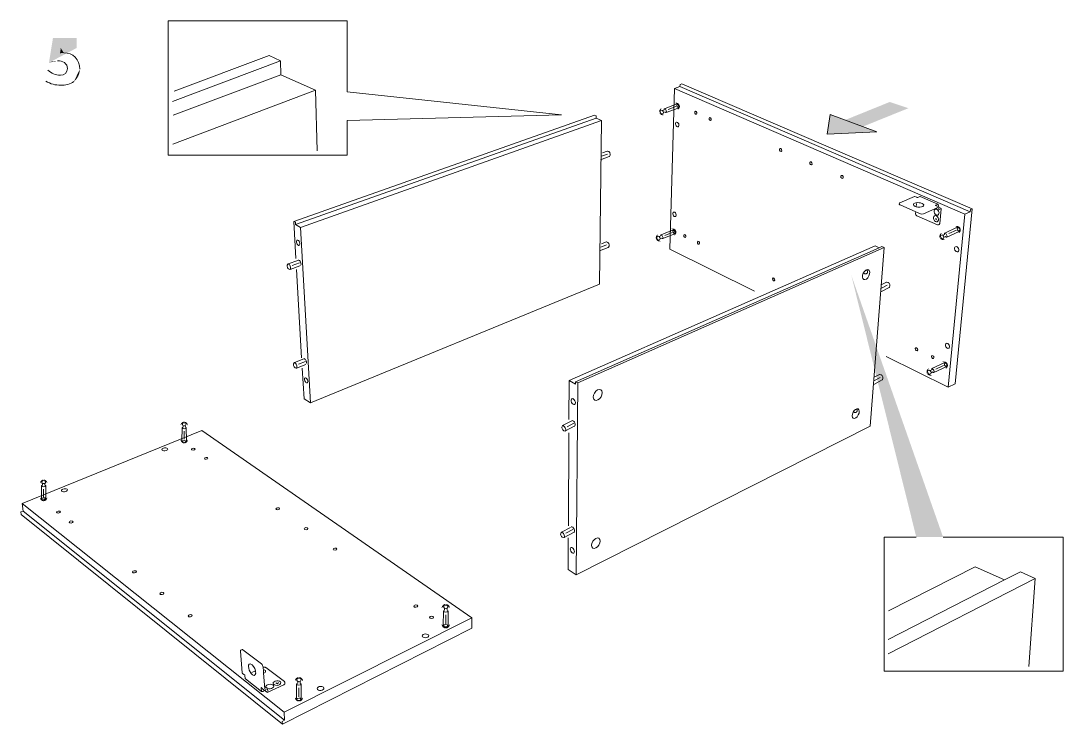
# Model space of a CAD drawing. Header units: metres. Extents: x -11.5 to 7.4, y -3.8 to 5.9.
# Drawn here: x 4.654 to 5.293, y 1.226 to 1.657 of the extents above; entities that cross this region are included whole.
import ezdxf

# ---------------------------------------------------------------- set-up
doc = ezdxf.new("R2010")
doc.units = ezdxf.units.M
doc.header["$MEASUREMENT"] = 0
for name, color, linetype, lineweight in [('PDF6_Geometry_Num_Penna__1_Num_Penna__255', 255, 'Continuous', 18), ('PDF6_Geometry_Num_Penna__7_Num_Penna__7', 7, 'Continuous', 18), ('PDF6_Solid Fills_Num_Penna__1_Num_Penna__255', 255, 'Continuous', 18), ('PDF6_Solid Fills_Num_Penna__7_Num_Penna__7', 7, 'Continuous', 18)]:
    doc.layers.add(name, color=color, linetype=linetype, lineweight=lineweight)

msp = doc.modelspace()

# ---------------------------------------------------------------- hatches: boundary and pattern name
at = {"layer": 'PDF6_Geometry_Num_Penna__1_Num_Penna__255', "linetype": 'Continuous', "lineweight": 18}
for points in [[(5.04656, 1.60338, 0.414468), (5.04529, 1.60047)], [(5.0577, 1.60534, 0.414021), (5.0548, 1.60661)], [(5.05643, 1.60243, 0.414285), (5.0577, 1.60534)], [(5.04529, 1.60047, 0.414318), (5.0482, 1.5992)], [(5.0555, 1.52825, 0.414413), (5.05256, 1.52944)], [(5.0543, 1.52531, 0.414133), (5.0555, 1.52825)], [(5.21821, 1.52698, 0.414461), (5.21709, 1.52384)], [(5.22973, 1.52982, 0.414172), (5.2266, 1.53094)], [(5.22861, 1.52669, 0.414223), (5.22973, 1.52982)], [(5.04441, 1.52602, 0.414402), (5.04321, 1.52308)], [(5.04321, 1.52308, 0.414671), (5.04615, 1.52188)], [(5.21709, 1.52384, 0.414004), (5.22022, 1.52272)], [(5.2103, 1.44391, 0.414368), (5.20918, 1.44078)], [(5.22183, 1.44676, 0.413911), (5.21869, 1.44788)], [(5.22071, 1.44362, 0.414461), (5.22183, 1.44676)], [(5.20918, 1.44078, 0.414317), (5.21232, 1.43966)], [(4.75412, 1.4112, 0.41443), (4.75187, 1.40896)], [(4.75636, 1.40896, 0.41443), (4.75412, 1.4112)], [(4.75187, 1.40011, 0.414317), (4.75412, 1.39787)], [(4.75412, 1.39787, 0.414317), (4.75636, 1.40011)], [(4.66797, 1.37572, 0.414544), (4.66572, 1.37348)], [(4.67021, 1.37348, 0.414544), (4.66797, 1.37572)], [(4.66572, 1.36464, 0.41443), (4.66797, 1.3624)], [(4.66797, 1.3624, 0.41443), (4.67021, 1.36464)], [(4.91437, 1.29944, 0.414397), (4.91184, 1.29691)], [(4.91689, 1.29691, 0.414478), (4.91437, 1.29944)], [(4.91184, 1.28696, 0.414296), (4.91437, 1.28443)], [(4.91437, 1.28443, 0.414378), (4.91689, 1.28696)], [(4.82441, 1.25464, 0.414296), (4.82189, 1.25212)], [(4.82694, 1.25212, 0.414378), (4.82441, 1.25464)], [(4.82189, 1.24216, 0.414296), (4.82441, 1.23963)], [(4.82441, 1.23963, 0.414378), (4.82694, 1.24216)]]:
    msp.add_hatch(color=255, dxfattribs=at).paths.add_polyline_path(points)
at = {"layer": 'PDF6_Geometry_Num_Penna__7_Num_Penna__7', "linetype": 'Continuous', "lineweight": 18}
for points in [[(4.68811, 1.64025), (4.68811, 1.64636), (4.67366, 1.64636), (4.67123, 1.63129)], [(4.67654, 1.63243, 0.109663), (4.67123, 1.63129)], [(4.68656, 1.61979, 0.22598), (4.69014, 1.62731)]]:
    msp.add_hatch(color=7, dxfattribs=at).paths.add_polyline_path(points)
at = {"layer": 'PDF6_Solid Fills_Num_Penna__1_Num_Penna__255', "linetype": 'Continuous', "lineweight": 18}
msp.add_hatch(color=255, dxfattribs=at).paths.add_polyline_path([(5.21907, 1.34048), (5.16283, 1.50109), (5.20266, 1.34048)])
at = {"layer": 'PDF6_Solid Fills_Num_Penna__7_Num_Penna__7', "linetype": 'Continuous', "lineweight": 18}
for points in [[(4.6803, 1.63726), (4.67849, 1.64025), (4.67801, 1.63708)], [(5.15498, 1.59448), (5.16638, 1.59065), (5.19787, 1.60339), (5.18646, 1.60722)], [(5.14812, 1.58745), (5.17851, 1.58883), (5.14985, 1.59958)]]:
    msp.add_hatch(color=7, dxfattribs=at).paths.add_polyline_path(points)

# ---------------------------------------------------------------- linework, layer by layer
at = {"layer": 'PDF6_Geometry_Num_Penna__7_Num_Penna__7', "color": 7, "linetype": 'Continuous', "lineweight": 18, "flags": 128}
for points in [[(4.98531, 1.59937), (4.8539, 1.61349), (4.8539, 1.65695), (4.74421, 1.65695), (4.74421, 1.57467), (4.8539, 1.57467), (4.8539, 1.59578)], [(5.14812, 1.58745), (5.17851, 1.58883), (5.14985, 1.59958)], [(4.79073, 1.25613), (4.79073, 1.25614), (4.79072, 1.25615)], [(4.79097, 1.25614), (4.79101, 1.25611)]]:
    msp.add_lwpolyline(points, close=True, dxfattribs=at)
for points in [[(4.74794, 1.61381), (4.80609, 1.6356), (4.81313, 1.63242)], [(4.74691, 1.60757), (4.81313, 1.63242)], [(4.81334, 1.62391), (4.81313, 1.63242)], [(4.74734, 1.59908), (4.81334, 1.6239)], [(4.8355, 1.57724), (4.8345, 1.6144), (4.81334, 1.62391)], [(5.0579, 1.61793), (5.05786, 1.61669), (5.05452, 1.61551), (5.0517, 1.51696), (5.10355, 1.49122)], [(5.05786, 1.61669), (5.2357, 1.53994)], [(5.0579, 1.61793), (5.05901, 1.61833)], [(5.23694, 1.54178), (5.05901, 1.61833)], [(4.74705, 1.58137), (4.8345, 1.6144)], [(5.05452, 1.61551), (5.23237, 1.53847)], [(5.04844, 1.60306), (5.05586, 1.60599)], [(5.04937, 1.60069), (5.05683, 1.60346)], [(5.05073, 1.6026), (5.05537, 1.60442)], [(4.82119, 1.53401), (5.00548, 1.59913), (5.00654, 1.59864)], [(4.8223, 1.53205), (5.00653, 1.59736)], [(4.8315, 1.42267), (5.00848, 1.49549), (5.00972, 1.5959), (5.00653, 1.59736)], [(5.00653, 1.59736), (5.00654, 1.59864)], [(5.04674, 1.60218), (5.04595, 1.60192)], [(5.04676, 1.59986), (5.04753, 1.60018)], [(5.04728, 1.60196), (5.04825, 1.60236)], [(5.04779, 1.60071), (5.04874, 1.6011)], [(5.00972, 1.5959), (4.82539, 1.53028), (4.8223, 1.53205), (4.82222, 1.53343)], [(5.00908, 1.57174), (5.01452, 1.57369)], [(5.00982, 1.57393), (5.01341, 1.57523)], [(5.20163, 1.54931), (5.19264, 1.54546)], [(5.20185, 1.54932), (5.20179, 1.54933), (5.20171, 1.54933), (5.20163, 1.54931)], [(5.20185, 1.54932), (5.20281, 1.5489), (5.20282, 1.54889), (5.20284, 1.54888), (5.20285, 1.54887), (5.20286, 1.54886)], [(5.20281, 1.5489), (5.20278, 1.54891), (5.20277, 1.54889), (5.20277, 1.54886), (5.20279, 1.54883), (5.20284, 1.54879), (5.20291, 1.54875), (5.20294, 1.54874)], [(5.20286, 1.54886), (5.2029, 1.54881), (5.20294, 1.54874), (5.20307, 1.54868)], [(5.20308, 1.54868), (5.20316, 1.54865), (5.20327, 1.54863), (5.20338, 1.54861), (5.20349, 1.54862), (5.20359, 1.54863), (5.20367, 1.54867), (5.20493, 1.5492)], [(5.20493, 1.5492), (5.20499, 1.54918), (5.20503, 1.54917), (5.20506, 1.54915)], [(5.20499, 1.54918), (5.21587, 1.54445), (5.21462, 1.54391)], [(5.18423, 1.45114), (5.22216, 1.4323), (5.22646, 1.43448), (5.23694, 1.54178)], [(5.21466, 1.54364), (5.21458, 1.54369), (5.21453, 1.54374), (5.21451, 1.54378), (5.21451, 1.54383), (5.21455, 1.54387), (5.21462, 1.54391)], [(5.21614, 1.5431), (5.21534, 1.54345), (5.21526, 1.54347), (5.21517, 1.54349), (5.21509, 1.54351), (5.215, 1.54352), (5.21491, 1.54355), (5.21482, 1.54358)], [(5.2162, 1.54113), (5.21523, 1.54156), (5.21516, 1.5416), (5.2151, 1.54167), (5.21506, 1.54176), (5.21503, 1.54186), (5.21502, 1.54199)], [(5.21621, 1.54387), (5.21622, 1.54399), (5.2162, 1.54411), (5.21618, 1.54422), (5.21613, 1.5443), (5.21607, 1.54436), (5.216, 1.54441), (5.21594, 1.54443), (5.21586, 1.54443)], [(5.21632, 1.54302), (5.21614, 1.5431), (5.21621, 1.54387)], [(5.21648, 1.54262), (5.21648, 1.54273), (5.21647, 1.54283), (5.21643, 1.54292), (5.21638, 1.54299), (5.21632, 1.54302)], [(5.21648, 1.54254), (5.21641, 1.54177), (5.21641, 1.54174), (5.21642, 1.5417), (5.21645, 1.5417), (5.21648, 1.5417)], [(5.21767, 1.54211), (5.2167, 1.54253), (5.21663, 1.54255), (5.21655, 1.54255), (5.21648, 1.54254)], [(5.21648, 1.54115), (5.21734, 1.54152)], [(5.21707, 1.53279), (5.21788, 1.54176)], [(5.21788, 1.54176), (5.21785, 1.54188), (5.21781, 1.54198), (5.21775, 1.54205), (5.21767, 1.54211)], [(5.23237, 1.53847), (5.2357, 1.53994)], [(5.2357, 1.53994), (5.23584, 1.54129)], [(5.23584, 1.54129), (5.23694, 1.54178)], [(4.82119, 1.53401), (4.82222, 1.53343)], [(4.82252, 1.51118), (4.82119, 1.53401)], [(5.21443, 1.53584), (5.21512, 1.53562), (5.21468, 1.53488)], [(5.22217, 1.4323), (5.23237, 1.53847)], [(4.8315, 1.42267), (4.82539, 1.53029)], [(5.04629, 1.52574), (5.05364, 1.52886)], [(5.0486, 1.52534), (5.05319, 1.52727)], [(5.2202, 1.52678), (5.22775, 1.53038)], [(5.22134, 1.52436), (5.22895, 1.5278)], [(5.22263, 1.52647), (5.22735, 1.5287)], [(5.04462, 1.52483), (5.04383, 1.52454)], [(5.04469, 1.5225), (5.04545, 1.52284)], [(5.04516, 1.52462), (5.04612, 1.52504)], [(5.0457, 1.52337), (5.04664, 1.52379)], [(5.04728, 1.5234), (5.05467, 1.52635)], [(5.21848, 1.52574), (5.21767, 1.5254)], [(5.21866, 1.52331), (5.21945, 1.5237)], [(5.21906, 1.52555), (5.22005, 1.52604)], [(5.21968, 1.52427), (5.22065, 1.52475)], [(4.98996, 1.43643), (5.17756, 1.51892), (5.18003, 1.51779)], [(5.18003, 1.51779), (4.99389, 1.43569)], [(5.18294, 1.51788), (4.9952, 1.43494), (4.99432, 1.31726)], [(5.00866, 1.51595), (5.01397, 1.51804)], [(5.00933, 1.51814), (5.01284, 1.51952)], [(5.17438, 1.40843), (5.18294, 1.51788)], [(5.18162, 1.51849), (5.18003, 1.51779)], [(5.18294, 1.51788), (5.18162, 1.51849)], [(4.81777, 1.50797), (4.82362, 1.51008)], [(4.82031, 1.50696), (4.82472, 1.50855)], [(4.81899, 1.50455), (4.82495, 1.5067)], [(4.82606, 1.4503), (4.8229, 1.50458)], [(5.17222, 1.50434), (5.17238, 1.50416), (5.17254, 1.50397), (5.1726, 1.50386), (5.17266, 1.50374), (5.17271, 1.50363), (5.17275, 1.50352), (5.17281, 1.50331), (5.17283, 1.50309), (5.17282, 1.50289), (5.17277, 1.50268), (5.1727, 1.50252), (5.1726, 1.50235), (5.17248, 1.5022), (5.17234, 1.50207), (5.17219, 1.50197), (5.17203, 1.50188), (5.17185, 1.50182), (5.17168, 1.50178), (5.17148, 1.50177), (5.17129, 1.50179), (5.17111, 1.50184), (5.17095, 1.50193), (5.17086, 1.50198), (5.17078, 1.50205), (5.1707, 1.50213), (5.17063, 1.50223), (5.17057, 1.50232), (5.17051, 1.50241), (5.17046, 1.50252), (5.17041, 1.50264)], [(5.18131, 1.49305), (5.18475, 1.49489)], [(5.18089, 1.49072), (5.18609, 1.4935)], [(4.82159, 1.44737), (4.82731, 1.44963)], [(4.8229, 1.44403), (4.82872, 1.44633)], [(4.82413, 1.44645), (4.82844, 1.44815)], [(4.8315, 1.42267), (4.82752, 1.42525), (4.82642, 1.44409)], [(5.21229, 1.44371), (5.21985, 1.44731)], [(5.21343, 1.4413), (5.22104, 1.44473)], [(5.21473, 1.4434), (5.21945, 1.44563)], [(5.17703, 1.43641), (5.18047, 1.43825)], [(5.21058, 1.44267), (5.20977, 1.44234)], [(5.21076, 1.44024), (5.21154, 1.44063)], [(5.21115, 1.44248), (5.21215, 1.44297)], [(5.21178, 1.4412), (5.21274, 1.44168)], [(4.98996, 1.43643), (4.98983, 1.41262)], [(4.98996, 1.43643), (4.99388, 1.4342)], [(4.99388, 1.4342), (4.99389, 1.43569)], [(4.9952, 1.43494), (4.99389, 1.43569)], [(5.17661, 1.43408), (5.18181, 1.43687)], [(5.16603, 1.419), (5.16616, 1.41883), (5.16628, 1.41865), (5.16637, 1.41845), (5.16643, 1.41826), (5.16646, 1.41807), (5.16646, 1.4179), (5.16644, 1.41772), (5.1664, 1.41756), (5.16633, 1.41741), (5.16623, 1.41728), (5.16612, 1.41716), (5.166, 1.41705), (5.16587, 1.41696), (5.16574, 1.41689), (5.16559, 1.41683), (5.16544, 1.4168), (5.16527, 1.41678), (5.1651, 1.41679), (5.16493, 1.41682), (5.16478, 1.41688), (5.16462, 1.41698), (5.16447, 1.41711), (5.16435, 1.41726), (5.16424, 1.41744)], [(4.98598, 1.40876), (4.99158, 1.41176)], [(4.93037, 1.28456), (4.93024, 1.29093), (4.76486, 1.40573), (4.65481, 1.36101)], [(4.75283, 1.40732), (4.75269, 1.39937)], [(4.75301, 1.41006), (4.75303, 1.40923)], [(4.75342, 1.40879), (4.75345, 1.40776)], [(4.75412, 1.40535), (4.75412, 1.40038)], [(4.75478, 1.40881), (4.7548, 1.40775)], [(4.75518, 1.40923), (4.75522, 1.41006)], [(4.75538, 1.40732), (4.7554, 1.39935)], [(4.98772, 1.4055), (4.99342, 1.40854)], [(4.98869, 1.40812), (4.99292, 1.41037)], [(4.98933, 1.3205), (4.99432, 1.31726), (5.17438, 1.40843)], [(4.98978, 1.40441), (4.98948, 1.34731)], [(4.66686, 1.37459), (4.66688, 1.37375)], [(4.66728, 1.37332), (4.6673, 1.37229)], [(4.66863, 1.37333), (4.66865, 1.37228)], [(4.66904, 1.37375), (4.66907, 1.37459)], [(4.66668, 1.37185), (4.66655, 1.3639)], [(4.66797, 1.36988), (4.66797, 1.3649)], [(4.66923, 1.37185), (4.66925, 1.36388)], [(4.93024, 1.29093), (4.81527, 1.23309), (4.65481, 1.36101)], [(4.65481, 1.36101), (4.65541, 1.35642)], [(4.65541, 1.35642), (4.65399, 1.35584)], [(4.65399, 1.35584), (4.65419, 1.35431)], [(4.65419, 1.35431), (4.81423, 1.22573), (4.93037, 1.28456)], [(4.81561, 1.22814), (4.65541, 1.35642)], [(4.98521, 1.34341), (4.99081, 1.3464)], [(4.98695, 1.34014), (4.99266, 1.34318)], [(4.98793, 1.34276), (4.99215, 1.34502)], [(4.98944, 1.33989), (4.98933, 1.3205)], [(5.20266, 1.34048), (5.18298, 1.34048), (5.18298, 1.25821), (5.29267, 1.25821), (5.29267, 1.34048), (5.21907, 1.34048)], [(5.18563, 1.29517), (5.23875, 1.32227), (5.25675, 1.3142)], [(5.26647, 1.3191), (5.25675, 1.3142)], [(5.27553, 1.31507), (5.26647, 1.3191)], [(5.25675, 1.3142), (5.18547, 1.27769)], [(5.27553, 1.31507), (5.18555, 1.2689)], [(5.27161, 1.26099), (5.27553, 1.31507)], [(4.91312, 1.29816), (4.91314, 1.29722)], [(4.91359, 1.29673), (4.91361, 1.29557)], [(4.91512, 1.29675), (4.91513, 1.29556)], [(4.91557, 1.29722), (4.91561, 1.29816)], [(4.91292, 1.29508), (4.91276, 1.28612)], [(4.91437, 1.29286), (4.91437, 1.28725)], [(4.91579, 1.29508), (4.91581, 1.2861)], [(4.78863, 1.27043), (4.78863, 1.2706), (4.78863, 1.27076), (4.78867, 1.2709), (4.78872, 1.27101), (4.78878, 1.2711), (4.78887, 1.27116)], [(4.78968, 1.25714), (4.78863, 1.27043)], [(4.7955, 1.2575), (4.7977, 1.25852)], [(4.80407, 1.26042), (4.80393, 1.26051), (4.80376, 1.26059), (4.80357, 1.26065), (4.80337, 1.26069), (4.80314, 1.26071), (4.80293, 1.26072), (4.8027, 1.2607), (4.80247, 1.26067), (4.80266, 1.25819)], [(4.80407, 1.26042), (4.81549, 1.25179)], [(4.78983, 1.25682), (4.78975, 1.25691), (4.7897, 1.25701), (4.78968, 1.25714)], [(4.7907, 1.25616), (4.78983, 1.25682)], [(4.79073, 1.25613), (4.79082, 1.2561), (4.79092, 1.25608), (4.79103, 1.25609), (4.79111, 1.25599), (4.79118, 1.25588), (4.79124, 1.25575), (4.79127, 1.25562), (4.7913, 1.25551)], [(4.79149, 1.25361), (4.79144, 1.25365), (4.7913, 1.25551)], [(4.80155, 1.24582), (4.79163, 1.25343), (4.79155, 1.25352), (4.79149, 1.25361)], [(4.80266, 1.25819), (4.80275, 1.257)], [(4.80275, 1.257), (4.80344, 1.24737)], [(4.82317, 1.25336), (4.82319, 1.25242)], [(4.82363, 1.25193), (4.82366, 1.25077)], [(4.82516, 1.25195), (4.82518, 1.25076)], [(4.82561, 1.25242), (4.82566, 1.25336)], [(4.80149, 1.24808), (4.80141, 1.24812), (4.80135, 1.24814), (4.80129, 1.24812), (4.80125, 1.24807), (4.80123, 1.24799), (4.80122, 1.24789), (4.80136, 1.24602)], [(4.80136, 1.24603), (4.80139, 1.24604), (4.80146, 1.24592), (4.80155, 1.24582)], [(4.80208, 1.24743), (4.80204, 1.24746), (4.802, 1.24752), (4.80193, 1.24761), (4.80186, 1.24771), (4.80179, 1.2478), (4.80172, 1.24789), (4.80164, 1.24797), (4.80149, 1.24808)], [(4.80155, 1.24582), (4.80166, 1.24575), (4.8018, 1.24572), (4.80194, 1.24572), (4.8021, 1.24574), (4.80225, 1.2458)], [(4.80208, 1.24743), (4.80297, 1.24675)], [(4.80226, 1.2458), (4.8033, 1.2463)], [(4.80378, 1.24637), (4.80366, 1.24638), (4.80354, 1.24637), (4.80341, 1.24634), (4.8033, 1.2463)], [(4.8034, 1.24844), (4.80356, 1.2485), (4.80371, 1.24853), (4.80386, 1.24852), (4.80399, 1.24849), (4.8041, 1.24842)], [(4.80454, 1.24724), (4.8035, 1.24674)], [(4.80398, 1.24603), (4.80389, 1.24612), (4.80382, 1.24623), (4.80378, 1.24637)], [(4.80398, 1.24603), (4.80486, 1.24534)], [(4.8041, 1.24842), (4.80499, 1.24775)], [(4.8052, 1.24733), (4.80529, 1.24606)], [(4.80534, 1.24526), (4.81517, 1.24991), (4.81534, 1.25), (4.81548, 1.25011), (4.81561, 1.25022), (4.81571, 1.25034), (4.81578, 1.25046), (4.81581, 1.25059), (4.81582, 1.25071)], [(4.81026, 1.251), (4.81128, 1.25049), (4.81193, 1.25122)], [(4.81549, 1.2518), (4.81561, 1.25169), (4.81569, 1.25158), (4.81575, 1.25146), (4.81578, 1.25134)], [(4.81578, 1.25134), (4.81582, 1.25071)], [(4.82297, 1.25028), (4.82281, 1.24132)], [(4.82441, 1.24806), (4.82441, 1.24246)], [(4.82583, 1.25028), (4.82586, 1.2413)], [(4.80534, 1.24526), (4.80521, 1.24524), (4.80508, 1.24525), (4.80496, 1.24528), (4.80486, 1.24534)], [(4.81527, 1.23309), (4.81561, 1.22814), (4.81412, 1.22738)], [(4.81412, 1.22738), (4.81424, 1.22573)]]:
    msp.add_lwpolyline(points, dxfattribs=at)
for points in [[(5.01038, 1.57606), (5.01329, 1.57711, -0.209171), (5.01353, 1.5771), (5.0142, 1.57683, -0.114828), (5.01456, 1.57654, -0.087968), (5.01498, 1.57579, -0.087181), (5.01514, 1.57495, -0.116367), (5.01504, 1.5745), (5.0147, 1.57385)], [(5.19264, 1.54546), (5.19253, 1.54541), (5.19244, 1.54534), (5.19238, 1.54528), (5.19234, 1.54521), (5.19232, 1.54514), (5.19227, 1.54456), (5.19228, 1.54448), (5.19231, 1.54439), (5.19237, 1.54432), (5.19246, 1.54424), (5.19257, 1.54416), (5.19271, 1.54411), (5.20231, 1.53988), (5.20224, 1.53896, 0.300175), (5.20309, 1.5374), (5.21558, 1.53189), (5.21571, 1.53185), (5.21584, 1.53182), (5.21596, 1.53181), (5.21608, 1.53183), (5.21619, 1.53187), (5.21661, 1.53205), (5.21673, 1.53212), (5.21684, 1.53221), (5.21692, 1.53233), (5.21699, 1.53247), (5.21704, 1.53263), (5.21706, 1.53279)], [(5.20274, 1.54488), (5.20258, 1.54299, -0.195705), (5.20092, 1.54407)], [(5.21598, 1.5424), (5.20707, 1.53852, -0.175282), (5.20525, 1.53858), (5.20231, 1.53988)], [(5.00982, 1.52026), (5.01266, 1.52138, -0.213819), (5.0129, 1.52138), (5.01357, 1.52113, -0.117109), (5.01394, 1.52086, -0.087429), (5.01437, 1.52013, -0.086833), (5.01455, 1.5193, -0.116825), (5.01447, 1.51885), (5.01415, 1.5182)], [(4.81759, 1.50781), (4.81724, 1.50716, 0.105308), (4.81714, 1.50671, 0.079643), (4.8173, 1.50587, 0.0878), (4.81772, 1.50513, 0.122468), (4.81808, 1.50483), (4.81876, 1.50456)], [(4.81876, 1.50456, 0.414839), (4.81918, 1.50472, 0.117714), (4.81931, 1.50535, 0.078919), (4.8191, 1.50652, 0.07762), (4.81852, 1.50756, 0.115933), (4.81802, 1.50796)], [(5.18156, 1.49529), (5.18435, 1.49677, -0.208214), (5.18459, 1.4968), (5.18531, 1.49662, -0.115507), (5.18572, 1.49639, -0.089144), (5.18625, 1.49569, -0.086883), (5.18654, 1.49487, -0.117565), (5.1865, 1.49439), (5.18625, 1.49369)], [(4.82142, 1.44721), (4.82109, 1.44656, 0.103874), (4.82101, 1.44611, 0.078817), (4.82119, 1.44529, 0.088489), (4.82163, 1.44456, 0.122954), (4.82199, 1.44429), (4.82267, 1.44404)], [(4.8232, 1.44483, 0.07911), (4.82295, 1.44598, 0.078022), (4.82235, 1.44699, 0.115257), (4.82184, 1.44737)], [(5.17728, 1.43865), (5.18007, 1.44013, -0.208214), (5.18031, 1.44016), (5.18103, 1.43998, -0.118967), (5.18144, 1.43975, -0.089236), (5.18197, 1.43905, -0.086768), (5.18226, 1.43823, -0.117877), (5.18222, 1.43775), (5.18197, 1.43705)], [(4.98582, 1.40858), (4.98556, 1.40787, 0.104599), (4.98553, 1.4074, 0.079238), (4.98582, 1.40658, 0.088349), (4.98635, 1.40589, 0.119738), (4.98676, 1.40565), (4.98748, 1.40547)], [(4.98789, 1.40569, 0.118434), (4.98793, 1.40634, 0.079057), (4.98754, 1.4075, 0.076597), (4.9868, 1.40847, 0.116335), (4.98623, 1.40879)], [(4.98505, 1.34322), (4.9848, 1.34251, 0.104749), (4.98476, 1.34205, 0.078786), (4.98505, 1.34122, 0.088446), (4.98558, 1.34053, 0.123167), (4.98599, 1.34029), (4.98671, 1.34011)], [(4.98695, 1.34014, 0.198431), (4.98712, 1.34034, 0.118521), (4.98716, 1.34099, 0.079543), (4.98677, 1.34214, 0.077055), (4.98603, 1.34311, 0.115115), (4.98546, 1.34344)], [(4.78887, 1.27116), (4.78951, 1.27144), (4.7896, 1.27147), (4.7897, 1.27147), (4.7898, 1.27144), (4.78992, 1.27139), (4.79003, 1.27131), (4.80149, 1.26267, -0.184753), (4.80247, 1.26073), (4.80247, 1.26067)], [(4.79445, 1.26273, -0.268338), (4.7977, 1.25852), (4.79778, 1.25819), (4.79783, 1.25786), (4.79787, 1.25755), (4.79788, 1.25726), (4.79788, 1.25698), (4.79785, 1.25673), (4.79781, 1.2565), (4.79774, 1.25629), (4.79765, 1.2561), (4.79755, 1.25594)]]:
    msp.add_lwpolyline(points, format="xyb", dxfattribs=at)
at = {"layer": 'PDF6_Geometry_Num_Penna__7_Num_Penna__7', "color": 7, "linetype": 'Continuous', "lineweight": 18}
for centre, radius, start, end in [((5.05482, 1.5268), 0.000334, 278.54133, 292.12524), ((4.82673, 1.44763), 0.00235, 338.3102, 69.02823), ((4.82279, 1.44432), 0.000305, 246.47652, 336.01144), ((4.75307, 1.39906), 0.000355, 166.47778, 179.48922), ((4.66692, 1.36358), 0.000355, 166.47778, 179.48922), ((4.91315, 1.28577), 0.000366, 165.87955, 180.06366), ((4.82321, 1.24097), 0.000376, 166.06829, 180.06302)]:
    msp.add_arc(centre, radius, start, end, dxfattribs=at)
for centre, major_axis, ratio in [((5.0565, 1.60473), (-0.000314, 0.000912), 0.641894), ((5.06765, 1.60056), (-0.000321, 0.000916), 0.647309), ((5.07634, 1.59675), (-0.000326, 0.000917), 0.654717), ((5.05617, 1.59343), (-0.00052, 0.00145), 0.640571), ((5.1195, 1.5778), (-0.000357, 0.000937), 0.667091), ((5.13813, 1.56962), (-0.000364, 0.000943), 0.683223), ((5.15719, 1.56125), (-0.000379, 0.00095), 0.684999), ((5.05455, 1.53831), (-0.00055, 0.0014), 0.628307), ((5.2151, 1.53962), (-0.00081, 0.00181), 0.711305), ((5.21474, 1.53562), (-0.0008, 0.00181), 0.708704), ((5.05423, 1.52755), (-0.000346, 0.000872), 0.627687), ((5.22857, 1.52912), (-0.000432, 0.000976), 0.71666), ((4.82393, 1.52092), (-0.00061, 0.00163), 0.508222), ((5.06087, 1.52499), (-0.000347, 0.000871), 0.631873), ((5.06925, 1.52089), (-0.000355, 0.000875), 0.634044), ((5.22741, 1.51694), (-0.00071, 0.00154), 0.711628), ((5.1719, 1.50135), (0.00145, 0.003), 0.574784), ((5.11529, 1.49839), (-0.000385, 0.000892), 0.651573), ((5.20278, 1.45563), (-0.000454, 0.000919), 0.687355), ((5.22178, 1.45766), (-0.00075, 0.00149), 0.694859), ((5.21274, 1.45077), (-0.000457, 0.000923), 0.688087), ((5.22068, 1.44613), (-0.000487, 0.000911), 0.6909), ((4.82879, 1.43649), (-0.00065, 0.00156), 0.492325), ((5.00748, 1.42755), (0.00181, 0.00318), 0.635908), ((4.9925, 1.4235), (-0.0008, 0.00179), 0.575358), ((5.16556, 1.41613), (0.0015, 0.00285), 0.559027), ((4.7541, 1.39905), (0.0011, 0.00011), 0.507305), ((4.74221, 1.39421), (0.00178, 0.00018), 0.508572), ((4.75961, 1.39433), (0.00111, 0.0001), 0.513348), ((4.76755, 1.38873), (0.00112, 0.0001), 0.510597), ((4.68065, 1.36913), (0.00184, 0.00024), 0.516956), ((4.6679, 1.36393), (0.00117, 0.00015), 0.510929), ((4.67702, 1.3558), (0.00117, 0.00016), 0.522065), ((4.8114, 1.35778), (0.00116, 0.00009), 0.534331), ((4.68478, 1.34969), (0.00118, 0.00016), 0.528241), ((4.8287, 1.34557), (0.00117, 0.00008), 0.544151), ((5.00637, 1.3367), (0.00188, 0.003), 0.610586), ((4.84645, 1.33304), (0.00118, 0.00008), 0.555656), ((4.99191, 1.33234), (-0.00083, 0.00171), 0.549643), ((4.72359, 1.31916), (0.00121, 0.00016), 0.547708), ((4.74046, 1.30588), (0.00122, 0.00014), 0.561815), ((4.89595, 1.29809), (0.00122, 0.00006), 0.578845), ((4.7578, 1.29224), (0.00123, 0.00015), 0.5732), ((4.90567, 1.29123), (0.00123, 0.00005), 0.584202), ((4.91428, 1.28608), (0.00124, 0.00005), 0.587274), ((4.90193, 1.27989), (0.00199, 0.0001), 0.590494), ((4.81092, 1.25091), (0.00239, 0.00022), 0.574788), ((4.83769, 1.24768), (0.00206, 0.00018), 0.601589), ((4.82433, 1.24097), (0.00129, 0.00013), 0.609762)]:
    msp.add_ellipse(centre, major_axis=major_axis, ratio=ratio, dxfattribs=at)
for centre, major_axis, ratio, start_param, end_param in [((5.20411, 1.54409), (-0.00324, 0.00027), 0.427719, 4.054861, 6.490338), ((5.20403, 1.54413), (-0.00325, 0.00026), 0.425045, 1.141827, 4.022783), ((4.82465, 1.50852), (-0.00062, 0.00163), 0.500734, 3.276775, 6.356578), ((4.9924, 1.41006), (-0.00081, 0.00177), 0.574704, 3.160197, 6.087512), ((4.99197, 1.34496), (-0.00083, 0.00171), 0.565733, 3.126939, 6.169891), ((4.79565, 1.2592), (-0.00156, 0.00347), 0.441045, 6.072904, 8.747968), ((4.80149, 1.25799), (0.00244, 0.00025), 0.559258, 5.197693, 7.337253), ((4.79288, 1.26715), (-0.00434, 0.01145), 0.248839, 2.77693, 3.27408), ((4.80856, 1.24848), (-0.00442, 0.00025), 0.439609, 5.61718, 6.479871), ((4.80653, 1.24883), (0.00239, 0.00023), 0.577013, 4.018604, 8.411431)]:
    msp.add_ellipse(centre, major_axis=major_axis, ratio=ratio, start_param=start_param, end_param=end_param, dxfattribs=at)
for points in [[(4.69014, 1.62731), (4.69014, 1.63306), (4.68597, 1.6377), (4.6803, 1.63726)], [(4.67654, 1.63243), (4.67941, 1.63243), (4.68262, 1.63103), (4.68262, 1.62768)], [(4.6782, 1.62359), (4.67532, 1.62359), (4.67259, 1.62488), (4.67046, 1.62679)], [(4.68262, 1.62768), (4.68262, 1.62525), (4.68048, 1.62359), (4.6782, 1.62359)], [(4.66939, 1.61997), (4.67208, 1.61824), (4.67528, 1.61747), (4.67845, 1.61747)], [(4.67845, 1.61747), (4.68122, 1.61747), (4.68435, 1.61802), (4.68656, 1.61979)], [(5.04851, 1.60308), (5.04878, 1.60309), (5.04915, 1.60266), (5.04939, 1.60206)], [(5.05609, 1.60616), (5.05644, 1.6063), (5.05696, 1.60584), (5.05724, 1.60513)], [(5.05711, 1.60359), (5.05713, 1.60359), (5.057, 1.60357), (5.05703, 1.60357)], [(5.05724, 1.60513), (5.05752, 1.60442), (5.05746, 1.60373), (5.05711, 1.60359)], [(5.04595, 1.60192), (5.04568, 1.60181), (5.04565, 1.60127), (5.04587, 1.6007)], [(5.04587, 1.6007), (5.0461, 1.60013), (5.04649, 1.59975), (5.04676, 1.59986)], [(5.04762, 1.60137), (5.0474, 1.60192), (5.04701, 1.60229), (5.04674, 1.60218)], [(5.04753, 1.60018), (5.04779, 1.60028), (5.04783, 1.60082), (5.04762, 1.60137)], [(5.04825, 1.60236), (5.0482, 1.60274), (5.04826, 1.60299), (5.04844, 1.60306)], [(5.04844, 1.60306), (5.04846, 1.60306), (5.04851, 1.60308), (5.04851, 1.60308)], [(5.04937, 1.60069), (5.04919, 1.60062), (5.04895, 1.60079), (5.04873, 1.6011)], [(5.04939, 1.60206), (5.04964, 1.60141), (5.04964, 1.60079), (5.04937, 1.60069)], [(5.01421, 1.57682), (5.01422, 1.57682), (5.0142, 1.57683), (5.0142, 1.57683)], [(5.01452, 1.57369), (5.0146, 1.57369), (5.01461, 1.57387), (5.0147, 1.57387)], [(5.01504, 1.5745), (5.01504, 1.5745), (5.01504, 1.57451), (5.01505, 1.57451)], [(5.05386, 1.52903), (5.05421, 1.52918), (5.05474, 1.52873), (5.05504, 1.52803)], [(5.05504, 1.52803), (5.05534, 1.52733), (5.0553, 1.52664), (5.05495, 1.52649)], [(5.22005, 1.52604), (5.21997, 1.52642), (5.22002, 1.5267), (5.2202, 1.52678)], [(5.2202, 1.52678), (5.22022, 1.52678), (5.22027, 1.5268), (5.22027, 1.5268)], [(5.22027, 1.5268), (5.22055, 1.52683), (5.22097, 1.52642), (5.22126, 1.5258)], [(5.22798, 1.53057), (5.22834, 1.53074), (5.22892, 1.5303), (5.22926, 1.52957)], [(5.22923, 1.52796), (5.22926, 1.52796), (5.22913, 1.52793), (5.22915, 1.52793)], [(5.22926, 1.52957), (5.22961, 1.52885), (5.22959, 1.52813), (5.22923, 1.52796)], [(5.01358, 1.52112), (5.01359, 1.52112), (5.01357, 1.52113), (5.01357, 1.52113)], [(5.04383, 1.52454), (5.04357, 1.52443), (5.04355, 1.52388), (5.04378, 1.52332)], [(5.04378, 1.52332), (5.04402, 1.52276), (5.04443, 1.52239), (5.04469, 1.5225)], [(5.04551, 1.52403), (5.04528, 1.52458), (5.04488, 1.52494), (5.04462, 1.52483)], [(5.04545, 1.52284), (5.04572, 1.52295), (5.04574, 1.52349), (5.04551, 1.52403)], [(5.04612, 1.52504), (5.04606, 1.52542), (5.04612, 1.52567), (5.04629, 1.52574)], [(5.04629, 1.52574), (5.04632, 1.52574), (5.04636, 1.52576), (5.04636, 1.52576)], [(5.04636, 1.52576), (5.04663, 1.52578), (5.04702, 1.52536), (5.04727, 1.52477)], [(5.04728, 1.5234), (5.04711, 1.52332), (5.04686, 1.52349), (5.04664, 1.52379)], [(5.04727, 1.52477), (5.04754, 1.52412), (5.04755, 1.52351), (5.04728, 1.5234)], [(5.21767, 1.5254), (5.2174, 1.52528), (5.2174, 1.5247), (5.21768, 1.52412)], [(5.21768, 1.52412), (5.21795, 1.52354), (5.21839, 1.52318), (5.21866, 1.52331)], [(5.21945, 1.52495), (5.21919, 1.52552), (5.21875, 1.52587), (5.21848, 1.52574)], [(5.21945, 1.5237), (5.21972, 1.52383), (5.21972, 1.52439), (5.21945, 1.52495)], [(5.22134, 1.52436), (5.22116, 1.52428), (5.22089, 1.52444), (5.22064, 1.52475)], [(5.22126, 1.5258), (5.22157, 1.52514), (5.22161, 1.52449), (5.22134, 1.52436)], [(5.01397, 1.51804), (5.01406, 1.51804), (5.01406, 1.51822), (5.01415, 1.51822)], [(5.01447, 1.51885), (5.01447, 1.51885), (5.01447, 1.51886), (5.01447, 1.51886)], [(4.81777, 1.50797), (4.81784, 1.50797), (4.8175, 1.50781), (4.81759, 1.50781)], [(4.81802, 1.50796), (4.8181, 1.50796), (4.81768, 1.50797), (4.81777, 1.50797)], [(5.18533, 1.49662), (5.18533, 1.49662), (5.18531, 1.49662), (5.18531, 1.49662)], [(5.18609, 1.4935), (5.18618, 1.4935), (5.18623, 1.49362), (5.18626, 1.49371)], [(5.1865, 1.49439), (5.18651, 1.49439), (5.18651, 1.4944), (5.18651, 1.4944)], [(4.82159, 1.44737), (4.82167, 1.44737), (4.82133, 1.44721), (4.82142, 1.44721)], [(4.82184, 1.44737), (4.82192, 1.44737), (4.8215, 1.44737), (4.82159, 1.44737)], [(4.82309, 1.44421), (4.82317, 1.44441), (4.82321, 1.44462), (4.8232, 1.44483)], [(5.21215, 1.44297), (5.21207, 1.44336), (5.21211, 1.44363), (5.21229, 1.44371)], [(5.21229, 1.44371), (5.21232, 1.44371), (5.21237, 1.44374), (5.21237, 1.44374)], [(5.21237, 1.44374), (5.21264, 1.44377), (5.21307, 1.44335), (5.21335, 1.44274)], [(5.22007, 1.4475), (5.22044, 1.44768), (5.22101, 1.44723), (5.22136, 1.44651)], [(5.22133, 1.44489), (5.22135, 1.44489), (5.22122, 1.44486), (5.22125, 1.44486)], [(5.22136, 1.44651), (5.2217, 1.44579), (5.22169, 1.44506), (5.22133, 1.44489)], [(5.18105, 1.43998), (5.18105, 1.43998), (5.18103, 1.43998), (5.18103, 1.43998)], [(5.18181, 1.43687), (5.1819, 1.43687), (5.18195, 1.43698), (5.18198, 1.43707)], [(5.18222, 1.43775), (5.18223, 1.43775), (5.18222, 1.43776), (5.18223, 1.43776)], [(5.20977, 1.44234), (5.2095, 1.44221), (5.2095, 1.44164), (5.20977, 1.44106)], [(5.20977, 1.44106), (5.21005, 1.44048), (5.21049, 1.44011), (5.21076, 1.44024)], [(5.21155, 1.44188), (5.21128, 1.44245), (5.21085, 1.4428), (5.21058, 1.44267)], [(5.21154, 1.44063), (5.21181, 1.44076), (5.21182, 1.44132), (5.21155, 1.44188)], [(5.21343, 1.4413), (5.21326, 1.44121), (5.21299, 1.44137), (5.21274, 1.44168)], [(5.21335, 1.44274), (5.21367, 1.44207), (5.21371, 1.44143), (5.21343, 1.4413)], [(4.75283, 1.40732), (4.75283, 1.40751), (4.75308, 1.40768), (4.75344, 1.40777)], [(4.75411, 1.40681), (4.7534, 1.40681), (4.75283, 1.40704), (4.75283, 1.40732)], [(4.75412, 1.41058), (4.75351, 1.41058), (4.75301, 1.41035), (4.75301, 1.41006)], [(4.75303, 1.40923), (4.75303, 1.40894), (4.75351, 1.40871), (4.75411, 1.40871)], [(4.75411, 1.40871), (4.7547, 1.40871), (4.75518, 1.40894), (4.75518, 1.40923)], [(4.75537, 1.40725), (4.75528, 1.407), (4.75475, 1.40681), (4.75411, 1.40681)], [(4.75522, 1.41006), (4.75522, 1.41035), (4.75473, 1.41058), (4.75412, 1.41058)], [(4.7548, 1.40775), (4.75517, 1.40766), (4.75538, 1.40751), (4.75538, 1.40732)], [(4.75538, 1.40732), (4.7554, 1.40732), (4.75537, 1.40725), (4.75537, 1.40725)], [(4.98598, 1.40876), (4.98606, 1.40876), (4.98573, 1.40858), (4.98582, 1.40858)], [(4.98623, 1.40879), (4.98632, 1.40879), (4.98589, 1.40876), (4.98598, 1.40876)], [(4.98748, 1.40547), (4.98757, 1.40547), (4.98764, 1.4055), (4.98772, 1.4055)], [(4.98772, 1.4055), (4.98782, 1.4055), (4.9878, 1.40569), (4.98789, 1.40569)], [(4.7541, 1.39838), (4.75333, 1.39837), (4.75271, 1.39868), (4.75271, 1.39906)], [(4.75547, 1.39908), (4.75547, 1.39869), (4.75486, 1.39838), (4.7541, 1.39838)], [(4.66797, 1.37511), (4.66736, 1.37511), (4.66686, 1.37487), (4.66686, 1.37459)], [(4.66688, 1.37375), (4.66688, 1.37347), (4.66736, 1.37323), (4.66796, 1.37323)], [(4.66796, 1.37323), (4.66855, 1.37323), (4.66904, 1.37347), (4.66904, 1.37375)], [(4.66907, 1.37459), (4.66907, 1.37487), (4.66858, 1.37511), (4.66797, 1.37511)], [(4.66668, 1.37185), (4.66668, 1.37204), (4.66693, 1.3722), (4.6673, 1.37229)], [(4.66796, 1.37133), (4.66725, 1.37133), (4.66668, 1.37156), (4.66668, 1.37185)], [(4.66922, 1.37178), (4.66914, 1.37153), (4.6686, 1.37133), (4.66796, 1.37133)], [(4.66865, 1.37228), (4.66902, 1.37219), (4.66923, 1.37204), (4.66923, 1.37185)], [(4.66923, 1.37185), (4.66926, 1.37185), (4.66922, 1.37178), (4.66922, 1.37178)], [(4.66795, 1.3629), (4.66719, 1.3629), (4.66656, 1.36321), (4.66656, 1.36359)], [(4.66932, 1.3636), (4.66933, 1.36322), (4.66871, 1.36291), (4.66795, 1.3629)], [(4.98521, 1.34341), (4.98529, 1.34341), (4.98496, 1.34322), (4.98505, 1.34322)], [(4.98546, 1.34344), (4.98555, 1.34344), (4.98512, 1.34341), (4.98521, 1.34341)], [(4.98671, 1.34011), (4.9868, 1.34011), (4.98687, 1.34014), (4.98695, 1.34014)], [(4.91437, 1.29874), (4.91368, 1.29874), (4.91312, 1.29848), (4.91312, 1.29816)], [(4.91314, 1.29722), (4.91314, 1.2969), (4.91369, 1.29664), (4.91435, 1.29664)], [(4.91435, 1.29664), (4.91503, 1.29664), (4.91557, 1.2969), (4.91557, 1.29722)], [(4.91561, 1.29816), (4.91561, 1.29848), (4.91506, 1.29874), (4.91437, 1.29874)], [(4.91292, 1.29508), (4.91292, 1.29529), (4.9132, 1.29548), (4.91361, 1.29558)], [(4.91435, 1.29449), (4.91356, 1.29449), (4.91292, 1.29476), (4.91292, 1.29508)], [(4.91578, 1.295), (4.91568, 1.29471), (4.91508, 1.29449), (4.91435, 1.29449)], [(4.91513, 1.29556), (4.91555, 1.29546), (4.91579, 1.29529), (4.91579, 1.29508)], [(4.91579, 1.29508), (4.91582, 1.29508), (4.91578, 1.295), (4.91578, 1.295)], [(4.91434, 1.285), (4.91349, 1.285), (4.91279, 1.28534), (4.91279, 1.28577)], [(4.91589, 1.28579), (4.9159, 1.28536), (4.9152, 1.285), (4.91434, 1.285)], [(4.82441, 1.25394), (4.82372, 1.25394), (4.82317, 1.25368), (4.82317, 1.25336)], [(4.82319, 1.25242), (4.82319, 1.2521), (4.82373, 1.25184), (4.8244, 1.25184)], [(4.8244, 1.25184), (4.82507, 1.25184), (4.82561, 1.2521), (4.82561, 1.25242)], [(4.82566, 1.25336), (4.82566, 1.25368), (4.8251, 1.25394), (4.82441, 1.25394)], [(4.82297, 1.25028), (4.82297, 1.25049), (4.82324, 1.25068), (4.82366, 1.25078)], [(4.8244, 1.2497), (4.82361, 1.2497), (4.82297, 1.24996), (4.82297, 1.25028)], [(4.82582, 1.2502), (4.82573, 1.24991), (4.82513, 1.2497), (4.8244, 1.2497)], [(4.82518, 1.25076), (4.82559, 1.25066), (4.82583, 1.25049), (4.82583, 1.25028)], [(4.82583, 1.25028), (4.82586, 1.25028), (4.82582, 1.2502), (4.82582, 1.2502)], [(4.82439, 1.2402), (4.82353, 1.2402), (4.82283, 1.24054), (4.82283, 1.24097)], [(4.82594, 1.24099), (4.82594, 1.24056), (4.82525, 1.24021), (4.82439, 1.2402)]]:
    msp.add_open_spline(points, degree=3, dxfattribs=at)

doc.saveas('drawing.dxf')
